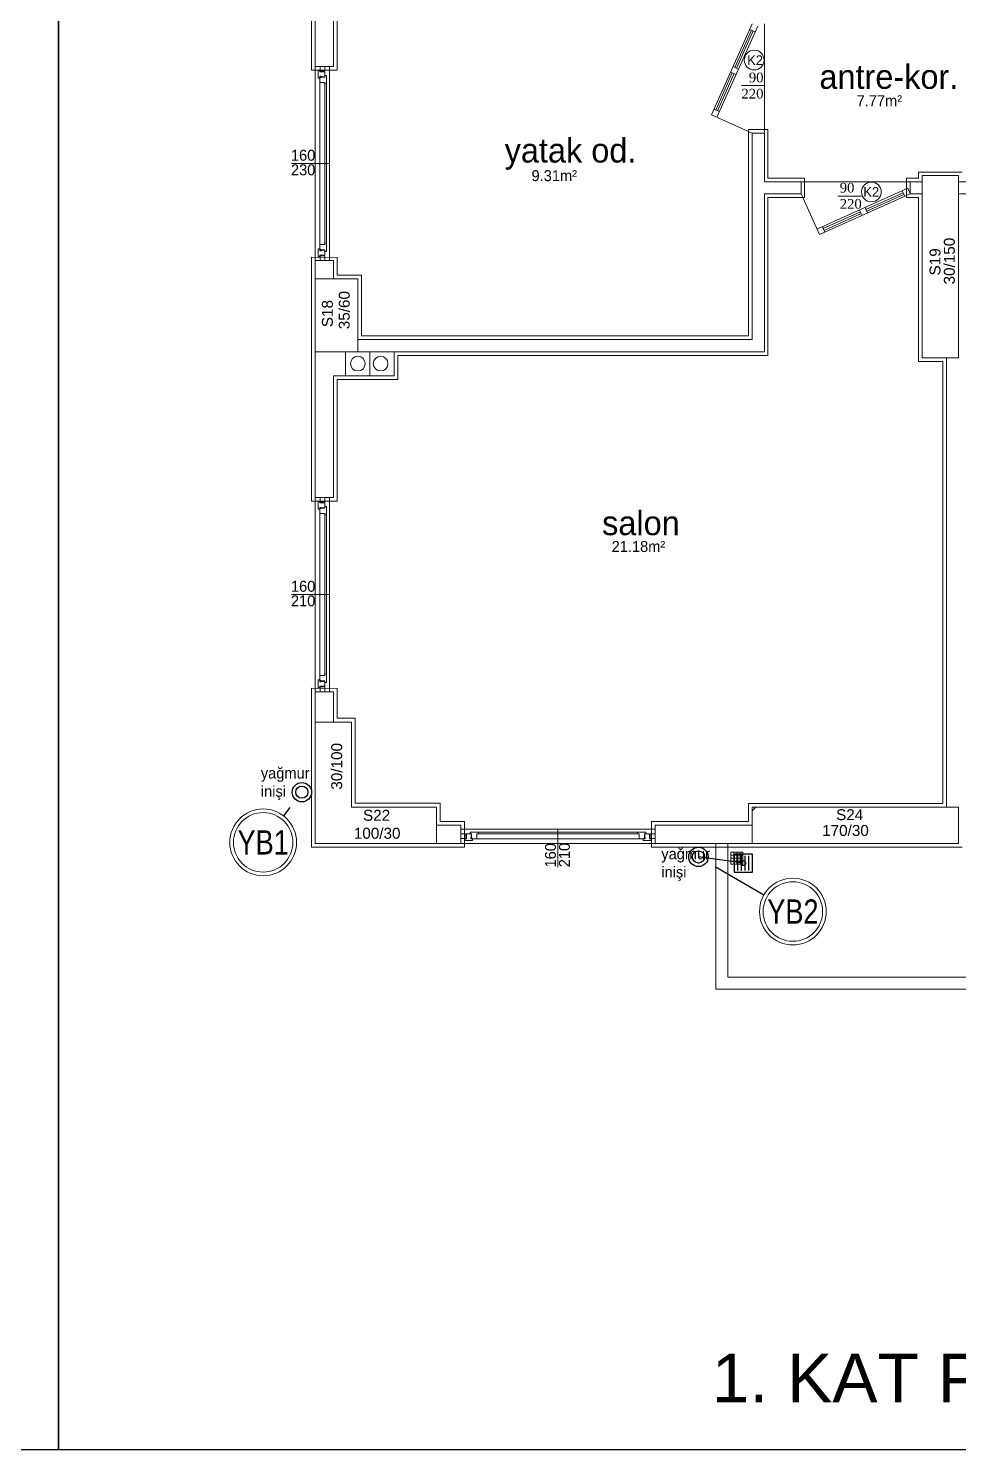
# Model space of a CAD drawing. Header units: centimetres. Extents: x 247352 to 270197, y -444050 to -441150.
# Drawn here: x 254553 to 255319, y -444050 to -442880 of the extents above; entities that cross this region are included whole.
import ezdxf
from ezdxf.enums import TextEntityAlignment as Align

# ---------------------------------------------------------------- set-up
doc = ezdxf.new("R2010")
doc.units = ezdxf.units.CM
for name, color, linetype, lineweight in [('ROTAS-MIMARI', 8, 'Continuous', 13), ('ROTAS-MIMARI-YAZI', 8, 'Continuous', 13), ('ROTAS-SIHHI-YAGMUR-NO', 3, 'Continuous', 18)]:
    doc.layers.add(name, color=color, linetype=linetype, lineweight=lineweight)
for name, color, linetype in [('ROTAS-PAFTA', 144, 'Continuous'), ('ROTAS-PAFTA-YAZI', 7, 'Continuous'), ('ROTAS-SEMBOL-KILAVUZ', 9, 'Continuous'), ('ROTAS-SIHHI-SEMBOL', 5, 'Continuous'), ('ROTAS-SIHHI-YAGMUR', 3, 'Continuous')]:
    doc.layers.add(name, color=color, linetype=linetype)
doc.styles.add('arial_1_18', font='arial.ttf', dxfattribs={"height": 0.2})
doc.styles.add('ROTAS-YAZI', font='arial.ttf')
pattern_1 = [(45, (11656977.4, -21881944.5), (-441.941738, 441.941738), []), (45, (11657419.35, -21881944.5), (-441.941738, 441.941738), [781.25, -156.25, 0, -156.25])]

# ---------------------------------------------------------------- blocks, each defined once
blk = doc.blocks.new('ROTAS-S2-BALKON-SUZGECI')
for p, q in [((-4.5, -6), (-4.5, 6)), ((-1.5, -6), (-1.5, 6)), ((1.5, -6), (1.5, 6)), ((4.5, -6), (4.5, 6))]:
    blk.add_line(p, q)
blk.add_lwpolyline([(-7.5, -7.5), (7.5, -7.5), (7.5, 7.5), (-7.5, 7.5)], close=True)
blk.add_circle((0, 0), 2)
blk = doc.blocks.new('ROTAS-S2-KOLON-YAGMUR')
at = {"color": 3}
for radius in [8, 5]:
    blk.add_circle((0, 0), radius, dxfattribs=at)
blk = doc.blocks.new('ROTAS-S2-KOLON-NO-YAGMUR')
at = {"color": 1}
for radius in [27.5, 24.5]:
    blk.add_circle((0, 0), radius, dxfattribs=at)
at = {"color": 3, "style": 'ROTAS-YAZI', "width": 0.8}
blk.add_attdef('NO', text='', height=20, dxfattribs=at).set_placement((0, 0), align=Align.MIDDLE_CENTER)

msp = doc.modelspace()

# ---------------------------------------------------------------- hatches: boundary and pattern name
at = {"layer": 'ROTAS-MIMARI', "ltscale": 0.03}
h = msp.add_hatch(dxfattribs=at)
h.set_pattern_fill('ANSI35', color=256, scale=50, style=0)
h.set_pattern_definition(pattern_1)
h.paths.add_polyline_path([(255319.4, -443000.8), (255289.4, -443000.8), (255289.4, -443150.8), (255319.4, -443150.8)])
h.paths.add_polyline_path([(255318.8, -443092.8), (255318.8, -443049.6), (255304.8, -443049.6), (255304.8, -443092.8)], flags=24)
h.paths.add_polyline_path([(255307, -443085.3), (255307, -443058.3), (255293, -443058.3), (255293, -443085.3)], flags=24)
h = msp.add_hatch(dxfattribs=at)
h.set_pattern_fill('ANSI35', color=256, scale=50, style=0)
h.set_pattern_definition(pattern_1)
h.paths.add_polyline_path([(254824.4, -443085.8), (254789.4, -443085.8), (254789.4, -443145.8), (254824.4, -443145.8)])
h.paths.add_polyline_path([(254820.3, -443129.7), (254820.3, -443093.5), (254806.3, -443093.5), (254806.3, -443129.7)], flags=24)
h.paths.add_polyline_path([(254806.4, -443127.9), (254806.4, -443100.9), (254792.4, -443100.9), (254792.4, -443127.9)], flags=24)
h = msp.add_hatch(dxfattribs=at)
h.set_pattern_fill('ANSI35', color=256, scale=50, style=0)
h.set_pattern_definition(pattern_1)
h.paths.add_polyline_path([(254819.4, -443450.8), (254789.4, -443450.8), (254789.4, -443550.8), (254889.4, -443550.8), (254889.4, -443520.8), (254819.4, -443520.8)])
h.paths.add_polyline_path([(254814.1, -443508.9), (254814.1, -443465.8), (254800.1, -443465.8), (254800.1, -443508.9)], flags=24)
h.paths.add_polyline_path([(254818.9, -443549.4), (254862, -443549.4), (254862, -443535.4), (254818.9, -443535.4)], flags=24)
h.paths.add_polyline_path([(254826.4, -443534.6), (254853.5, -443534.6), (254853.5, -443520.6), (254826.4, -443520.6)], flags=24)
h = msp.add_hatch(dxfattribs=at)
h.set_pattern_fill('ANSI35', color=256, scale=50, style=0)
h.set_pattern_definition(pattern_1)
h.paths.add_polyline_path([(255319.4, -443520.8), (255149.4, -443520.8), (255149.4, -443550.8), (255319.4, -443550.8)])
h.paths.add_polyline_path([(255204.7, -443547), (255247.8, -443547), (255247.8, -443533.1), (255204.7, -443533.1)], flags=24)
h.paths.add_polyline_path([(255216.2, -443534.1), (255243.2, -443534.1), (255243.2, -443520.1), (255216.2, -443520.1)], flags=9)

# ---------------------------------------------------------------- linework, layer by layer
for p, q in [((254786.4, -442865.8), (254786.4, -442913.8)), ((254789.4, -442910.8), (254789.4, -442865.8)), ((254804.4, -442910.8), (254804.4, -442865.8)), ((254807.4, -442913.8), (254807.4, -442868.8)), ((255149.4, -442875.8), (255115.8, -442950.6)), ((255159.4, -442875.8), (255159.4, -442965.8)), ((255154, -442877.8), (255120.3, -442952.7)), ((255148.8, -442881), (255135.1, -442911.6)), ((255150.3, -442881.6), (255136.5, -442912.2)), ((255147.4, -442880.3), (255151.9, -442882.4)), ((254804.4, -442910.8), (254789.4, -442910.8)), ((254789.4, -443070.8), (254789.4, -442910.8)), ((254793.4, -442914.8), (254793.4, -442910.8)), ((254797.4, -442910.8), (254797.4, -442914.8)), ((254801.2, -443070.8), (254801.2, -442910.8)), ((255133.6, -442910.9), (255138.2, -442913)), ((254786.4, -442913.8), (254807.4, -442913.8)), ((254791.8, -442920.5), (254791.8, -442914.1)), ((254791.8, -442914.1), (254793.2, -442914.1)), ((254791.8, -442920.5), (254793.2, -442920.5)), ((254793.2, -442915.3), (254793.2, -442914.1)), ((254793.2, -442915.3), (254797.4, -442915.3)), ((254793.2, -442920.5), (254793.2, -442919)), ((254793.2, -442919), (254794.2, -442919)), ((254793.2, -442919.6), (254793.7, -442919.6)), ((254793.2, -442919.6), (254793.2, -442924)), ((254797.4, -442914.8), (254793.4, -442914.8)), ((254793.7, -442919.9), (254793.7, -442919.6)), ((254793.7, -442919.9), (254794.2, -442919.9)), ((254794.2, -442919.3), (254794.2, -442919)), ((254794.2, -442919.3), (254797.4, -442919.3)), ((254794.2, -442919.6), (254797.4, -442919.6)), ((254794.2, -442919.9), (254794.2, -442919.6)), ((254797.4, -442919.3), (254797.4, -442915.3)), ((254797.4, -442918.4), (254798.8, -442918.4)), ((254797.4, -442918.4), (254797.4, -442919.6)), ((254798.8, -442925.2), (254798.8, -442918.4)), ((255133, -442916.2), (255119.3, -442946.8)), ((255134.5, -442916.8), (255120.7, -442947.4)), ((255131.6, -442915.5), (255136.1, -442917.5)), ((254793.2, -442924), (254793.2, -443057.6)), ((254793.2, -442924), (254797.4, -442924)), ((254797.4, -442925.2), (254797.4, -442924)), ((254797.4, -442925.2), (254797.4, -443056.4)), ((254797.4, -442925.2), (254798.8, -442925.2)), ((254798.8, -443056.4), (254798.8, -442925.2)), ((255140.6, -442926.5), (255159.4, -442926.5)), ((255122.4, -442948.1), (255117.8, -442946.1)), ((255149.4, -442965.8), (255115.8, -442950.6)), ((255162.4, -442962.8), (255146.4, -442962.8)), ((255146.4, -442962.8), (255146.4, -443132.8)), ((255149.4, -442965.8), (255149.4, -443135.8)), ((255149.4, -442965.8), (255159.4, -442965.8)), ((255159.4, -442965.8), (255159.4, -443005.8)), ((255162.4, -443002.8), (255162.4, -442962.8)), ((254769.8, -442990.8), (254801.2, -442990.8)), ((255192.6, -443002.8), (255162.4, -443002.8)), ((255192.6, -443018.8), (255192.6, -443002.8)), ((255286.4, -443002.8), (255276.6, -443002.8)), ((255276.6, -443002.8), (255276.6, -443018.8)), ((255322.4, -442997.8), (255286.4, -442997.8)), ((255286.4, -442997.8), (255286.4, -443002.8)), ((255189.6, -443005.8), (255159.4, -443005.8)), ((255159.4, -443015.8), (255159.4, -443145.8)), ((255189.6, -443015.8), (255159.4, -443015.8)), ((255189.6, -443015.8), (255189.6, -443005.8)), ((255279.6, -443005.8), (255189.6, -443005.8)), ((255189.6, -443015.8), (255204.7, -443049.4)), ((255277.5, -443011.2), (255202.6, -443044.9)), ((255279.6, -443015.8), (255204.7, -443049.4)), ((255273.7, -443014.9), (255243.1, -443028.6)), ((255274.3, -443016.3), (255243.7, -443030.1)), ((255275, -443017.8), (255273, -443013.3)), ((255279.6, -443015.8), (255277.5, -443011.2)), ((255289.4, -443005.8), (255279.6, -443005.8)), ((255279.6, -443015.8), (255279.6, -443005.8)), ((255289.4, -443015.8), (255279.6, -443015.8)), ((255319.4, -443005.8), (255328.9, -443005.8)), ((255319.4, -443015.8), (255328.9, -443015.8)), ((255162.4, -443148.8), (255162.4, -443018.8)), ((255162.4, -443018.8), (255192.6, -443018.8)), ((255239.2, -443017.6), (255219.9, -443017.6)), ((255239.9, -443033.6), (255237.8, -443029.1)), ((255244.4, -443031.6), (255242.4, -443027)), ((255276.6, -443018.8), (255286.4, -443018.8)), ((255286.4, -443018.8), (255286.4, -443153.8)), ((255238.5, -443030.7), (255207.9, -443044.4)), ((255239.2, -443032.1), (255208.6, -443045.9)), ((255207.2, -443042.8), (255209.3, -443047.4)), ((254791.8, -443061.1), (254791.8, -443067.5)), ((254791.8, -443061.1), (254793.2, -443061.1)), ((254793.2, -443057.6), (254797.4, -443057.6)), ((254793.2, -443062), (254793.2, -443057.6)), ((254793.2, -443061.1), (254793.2, -443062.6)), ((254793.2, -443062), (254793.7, -443062)), ((254793.2, -443062.6), (254794.2, -443062.6)), ((254793.7, -443061.7), (254794.2, -443061.7)), ((254793.7, -443061.7), (254793.7, -443062)), ((254794.2, -443061.7), (254794.2, -443062)), ((254794.2, -443062), (254797.4, -443062)), ((254794.2, -443062.3), (254794.2, -443062.6)), ((254794.2, -443062.3), (254797.4, -443062.3)), ((254797.4, -443056.4), (254797.4, -443057.6)), ((254797.4, -443056.4), (254798.8, -443056.4)), ((254797.4, -443063.2), (254797.4, -443062)), ((254797.4, -443062.3), (254797.4, -443066.3)), ((254797.4, -443063.2), (254798.8, -443063.2)), ((254798.8, -443056.4), (254798.8, -443063.2)), ((254786.4, -443067.8), (254786.4, -443085.8)), ((254807.4, -443068.3), (254786.4, -443067.8)), ((254789.4, -443085.8), (254789.4, -443070.8)), ((254804.4, -443070.8), (254789.4, -443070.8)), ((254791.8, -443067.5), (254793.2, -443067.5)), ((254793.2, -443066.3), (254793.2, -443067.5)), ((254793.2, -443066.3), (254797.4, -443066.3)), ((254793.4, -443066.8), (254793.4, -443070.8)), ((254797.4, -443066.8), (254793.4, -443066.8)), ((254797.4, -443070.8), (254797.4, -443066.8)), ((254804.4, -443085.8), (254804.4, -443070.8)), ((254807.4, -443082.8), (254807.4, -443067.8)), ((254786.4, -443085.8), (254786.4, -443145.8)), ((254827.4, -443082.8), (254807.4, -443082.8)), ((254827.4, -443132.8), (254827.4, -443082.8)), ((255146.4, -443132.8), (254827.4, -443132.8)), ((254786.4, -443145.8), (254786.4, -443268.8)), ((254789.4, -443265.8), (254789.4, -443145.8)), ((254814.4, -443145.8), (254814.4, -443165.8)), ((254824.4, -443135.8), (255149.4, -443135.8)), ((254824.4, -443145.8), (255159.4, -443145.8)), ((254834.4, -443145.8), (254834.4, -443165.8)), ((254854.4, -443145.8), (254854.4, -443165.8)), ((254857.4, -443168.8), (254857.4, -443148.8)), ((254857.4, -443148.8), (255162.4, -443148.8)), ((255286.4, -443153.8), (255306.4, -443153.8)), ((255306.4, -443153.8), (255306.4, -443517.8)), ((255309.4, -443150.8), (255309.4, -443520.8)), ((254804.4, -443265.8), (254804.4, -443165.8)), ((254854.4, -443165.8), (254804.4, -443165.8)), ((254807.4, -443268.8), (254807.4, -443168.8)), ((254807.4, -443168.8), (254857.4, -443168.8)), ((254786.4, -443268.8), (254807.4, -443268.8)), ((254804.4, -443265.8), (254789.4, -443265.8)), ((254789.4, -443425.8), (254789.4, -443265.8)), ((254791.8, -443275.5), (254791.8, -443269.1)), ((254791.8, -443269.1), (254793.2, -443269.1)), ((254793.2, -443270.3), (254793.2, -443269.1)), ((254793.2, -443270.3), (254797.4, -443270.3)), ((254793.2, -443275.5), (254793.2, -443274)), ((254793.2, -443274), (254794.2, -443274)), ((254793.2, -443274.6), (254793.7, -443274.6)), ((254793.2, -443274.6), (254793.2, -443279)), ((254793.4, -443269.8), (254793.4, -443265.8)), ((254797.4, -443269.8), (254793.4, -443269.8)), ((254793.7, -443274.9), (254793.7, -443274.6)), ((254793.7, -443274.9), (254794.2, -443274.9)), ((254794.2, -443274.3), (254794.2, -443274)), ((254794.2, -443274.3), (254797.4, -443274.3)), ((254794.2, -443274.6), (254797.4, -443274.6)), ((254794.2, -443274.9), (254794.2, -443274.6)), ((254797.4, -443265.8), (254797.4, -443269.8)), ((254797.4, -443274.3), (254797.4, -443270.3)), ((254797.4, -443273.4), (254798.8, -443273.4)), ((254797.4, -443273.4), (254797.4, -443274.6)), ((254798.8, -443280.2), (254798.8, -443273.4)), ((254801.2, -443425.8), (254801.2, -443265.8)), ((254791.8, -443275.5), (254793.2, -443275.5)), ((254793.2, -443279), (254793.2, -443412.6)), ((254793.2, -443279), (254797.4, -443279)), ((254797.4, -443280.2), (254797.4, -443279)), ((254797.4, -443280.2), (254797.4, -443411.4)), ((254797.4, -443280.2), (254798.8, -443280.2)), ((254798.8, -443411.4), (254798.8, -443280.2)), ((254769.8, -443345.8), (254801.2, -443345.8)), ((254793.2, -443412.6), (254797.4, -443412.6)), ((254793.2, -443417), (254793.2, -443412.6)), ((254797.4, -443411.4), (254797.4, -443412.6)), ((254797.4, -443411.4), (254798.8, -443411.4)), ((254798.8, -443411.4), (254798.8, -443418.2)), ((254807.4, -443423.3), (254786.4, -443422.8)), ((254786.4, -443422.8), (254786.4, -443450.7)), ((254789.4, -443450.7), (254789.4, -443425.8)), ((254804.4, -443425.8), (254789.4, -443425.8)), ((254791.8, -443416.1), (254791.8, -443422.5)), ((254791.8, -443416.1), (254793.2, -443416.1)), ((254791.8, -443422.5), (254793.2, -443422.5)), ((254793.2, -443416.1), (254793.2, -443417.6)), ((254793.2, -443417), (254793.7, -443417)), ((254793.2, -443417.6), (254794.2, -443417.6)), ((254793.2, -443421.3), (254793.2, -443422.5)), ((254793.2, -443421.3), (254797.4, -443421.3)), ((254793.4, -443421.8), (254793.4, -443425.8)), ((254797.4, -443421.8), (254793.4, -443421.8)), ((254793.7, -443416.7), (254794.2, -443416.7)), ((254793.7, -443416.7), (254793.7, -443417)), ((254794.2, -443416.7), (254794.2, -443417)), ((254794.2, -443417), (254797.4, -443417)), ((254794.2, -443417.3), (254794.2, -443417.6)), ((254794.2, -443417.3), (254797.4, -443417.3)), ((254797.4, -443418.2), (254797.4, -443417)), ((254797.4, -443417.3), (254797.4, -443421.3)), ((254797.4, -443418.2), (254798.8, -443418.2)), ((254797.4, -443425.8), (254797.4, -443421.8)), ((254804.4, -443450.7), (254804.4, -443425.8)), ((254807.4, -443447.7), (254807.4, -443423.3)), ((254822.4, -443447.7), (254807.4, -443447.7)), ((254822.4, -443517.6), (254822.4, -443447.7)), ((254786.4, -443450.7), (254786.4, -443553.8)), ((254892.4, -443517.6), (254822.4, -443517.6)), ((254892.4, -443532.8), (254892.4, -443517.6)), ((255306.4, -443517.8), (255146.4, -443517.8)), ((255146.4, -443517.8), (255146.4, -443532.8)), ((254889.4, -443535.8), (254909.4, -443535.8)), ((254912.4, -443532.8), (254892.4, -443532.8)), ((254909.4, -443535.8), (254909.4, -443550.8)), ((255069.4, -443539), (254909.4, -443539)), ((254909.4, -443539), (254909.4, -443550.8)), ((254909.4, -443542.8), (254913.4, -443542.8)), ((254912.4, -443553.8), (254912.4, -443532.8)), ((254913.4, -443542.8), (254913.4, -443546.8)), ((254913.9, -443547), (254913.9, -443542.8)), ((254917.9, -443542.8), (254913.9, -443542.8)), ((254923.8, -443541.4), (254917, -443541.4)), ((254917, -443542.8), (254917, -443541.4)), ((254917, -443542.8), (254918.2, -443542.8)), ((254917.9, -443546), (254917.9, -443542.8)), ((254918.2, -443546), (254918.2, -443542.8)), ((254923.8, -443542.8), (254922.6, -443542.8)), ((254922.6, -443547), (254922.6, -443542.8)), ((255055, -443541.4), (254923.8, -443541.4)), ((254923.8, -443542.8), (254923.8, -443541.4)), ((254923.8, -443542.8), (255055, -443542.8)), ((254989.4, -443570.4), (254989.4, -443539)), ((255055, -443542.8), (255055, -443541.4)), ((255055, -443541.4), (255061.8, -443541.4)), ((255055, -443542.8), (255056.2, -443542.8)), ((255056.2, -443547), (255056.2, -443542.8)), ((255061.8, -443542.8), (255060.6, -443542.8)), ((255060.6, -443546), (255060.6, -443542.8)), ((255060.9, -443542.8), (255064.9, -443542.8)), ((255060.9, -443546), (255060.9, -443542.8)), ((255061.8, -443542.8), (255061.8, -443541.4)), ((255064.9, -443547), (255064.9, -443542.8)), ((255069.4, -443542.8), (255065.4, -443542.8)), ((255065.4, -443542.8), (255065.4, -443546.8)), ((255146.4, -443532.8), (255066.4, -443532.8)), ((255066.4, -443532.8), (255066.4, -443553.8)), ((255069.4, -443535.8), (255149.4, -443535.8)), ((255069.4, -443535.8), (255069.4, -443550.8)), ((255069.4, -443539), (255069.4, -443550.8)), ((254786.4, -443553.8), (254889.4, -443553.8)), ((254889.4, -443550.8), (254909.4, -443550.8)), ((254889.4, -443553.8), (254912.4, -443553.8)), ((254913.4, -443546.8), (254909.4, -443546.8)), ((255069.4, -443550.8), (254909.4, -443550.8)), ((254913.9, -443547), (254912.7, -443547)), ((254912.7, -443548.4), (254912.7, -443547)), ((254919.1, -443548.4), (254912.7, -443548.4)), ((254917.6, -443547), (254917.6, -443546)), ((254917.9, -443546), (254917.6, -443546)), ((254919.1, -443547), (254917.6, -443547)), ((254918.5, -443546), (254918.2, -443546)), ((254918.2, -443547), (254918.2, -443546.5)), ((254918.5, -443546.5), (254918.2, -443546.5)), ((254918.2, -443547), (254922.6, -443547)), ((254918.5, -443546.5), (254918.5, -443546)), ((254919.1, -443548.4), (254919.1, -443547)), ((254922.6, -443547), (255056.2, -443547)), ((255060.6, -443547), (255056.2, -443547)), ((255059.7, -443548.4), (255059.7, -443547)), ((255059.7, -443547), (255061.2, -443547)), ((255059.7, -443548.4), (255066.1, -443548.4)), ((255060.3, -443546.5), (255060.3, -443546)), ((255060.3, -443546), (255060.6, -443546)), ((255060.3, -443546.5), (255060.6, -443546.5)), ((255060.6, -443547), (255060.6, -443546.5)), ((255060.9, -443546), (255061.2, -443546)), ((255061.2, -443547), (255061.2, -443546)), ((255064.9, -443547), (255066.1, -443547)), ((255065.4, -443546.8), (255069.4, -443546.8)), ((255066.1, -443548.4), (255066.1, -443547)), ((255066.4, -443553.8), (255149.4, -443553.8)), ((255069.4, -443550.8), (255149.4, -443550.8)), ((255119.4, -443550.8), (255119.4, -443670.8)), ((255129.4, -443550.8), (255129.4, -443660.8)), ((255149.4, -443553.8), (255322.4, -443553.8)), ((255141.7, -443557.9), (255131.7, -443557.9)), ((255131.7, -443557.9), (255131.7, -443567.9)), ((255131.7, -443560.4), (255141.7, -443560.4)), ((255131.7, -443562.9), (255141.7, -443562.9)), ((255131.7, -443565.4), (255141.7, -443565.4)), ((255134.2, -443557.9), (255134.2, -443567.9)), ((255136.8, -443557.9), (255136.8, -443567.9)), ((255139.4, -443557.9), (255139.4, -443567.9)), ((255141.7, -443567.9), (255141.7, -443557.9)), ((255131.7, -443567.9), (255141.7, -443567.9)), ((255129.4, -443660.8), (255499.4, -443660.8)), ((255119.4, -443670.8), (255499.4, -443670.8))]:
    msp.add_line(p, q, dxfattribs=at)
for points in [[(255289.4, -443150.8), (255289.4, -443000.8)], [(255289.4, -443000.8), (255319.4, -443000.8)], [(255319.4, -443000.8), (255319.4, -443150.8)], [(254789.4, -443145.8), (254789.4, -443085.8)], [(254789.4, -443085.8), (254824.4, -443085.8)], [(254824.4, -443085.8), (254824.4, -443145.8)], [(254824.4, -443145.8), (254789.4, -443145.8)], [(255319.4, -443150.8), (255289.4, -443150.8)], [(254789.4, -443550.8), (254789.4, -443450.8)], [(254789.4, -443450.8), (254819.4, -443450.8)], [(254819.4, -443450.8), (254819.4, -443520.8)], [(254819.4, -443520.8), (254889.4, -443520.8)], [(254889.4, -443520.8), (254889.4, -443550.8)], [(255149.4, -443550.8), (255149.4, -443520.8)], [(255149.4, -443520.8), (255319.4, -443520.8)], [(255319.4, -443520.8), (255319.4, -443550.8)], [(254889.4, -443550.8), (254789.4, -443550.8)], [(255119.4, -443550.8), (255119.4, -443651.2)], [(255319.4, -443550.8), (255149.4, -443550.8)]]:
    msp.add_lwpolyline(points, dxfattribs=at)
for centre, radius in [((255151, -442905.6), 8.14), ((255247.6, -443014.2), 8.14), ((254824.5, -443155.6), 6.03), ((254843.3, -443155.6), 6.03), ((254778.4, -443508.6), 8), ((254778.4, -443508.6), 5), ((255105.1, -443561.9), 8), ((255105.1, -443561.9), 5)]:
    msp.add_circle(centre, radius, dxfattribs=at)
at = {"layer": 'ROTAS-PAFTA'}
for points in [[(252513, -444050), (254578, -444050), (254578, -441150), (252513, -441150)], [(254578, -444050), (256617, -444050), (256617, -441150), (254578, -441150)]]:
    msp.add_lwpolyline(points, close=True, dxfattribs=at)
at = {"layer": 'ROTAS-SEMBOL-KILAVUZ'}
for p, q in [((254768.5, -443521.3), (254763.3, -443528)), ((255118.9, -443569.9), (255159.1, -443593.2))]:
    msp.add_line(p, q, dxfattribs=at)
at = {"layer": 'ROTAS-SIHHI-YAGMUR'}
msp.add_lwpolyline([(255142, -443567), (255105.1, -443561.9)], dxfattribs=at)

# ---------------------------------------------------------------- block references
at = {"layer": 'ROTAS-SIHHI-SEMBOL'}
for name, p in [('ROTAS-S2-KOLON-YAGMUR', (254778.4, -443508.6)), ('ROTAS-S2-KOLON-YAGMUR', (255105.1, -443561.9)), ('ROTAS-S2-BALKON-SUZGECI', (255142, -443567))]:
    msp.add_blockref(name, p, dxfattribs=at)
at = {"layer": 'ROTAS-SIHHI-YAGMUR-NO'}
for p, values in [((254746.5, -443549.9), {'NO': 'YB1'}), ((255182.9, -443606.9), {'NO': 'YB2'})]:
    msp.add_blockref('ROTAS-S2-KOLON-NO-YAGMUR', p, dxfattribs=at).add_auto_attribs(values)

# ---------------------------------------------------------------- texts
at = {"layer": 'ROTAS-MIMARI-YAZI', "ltscale": 0.03}
for s, p in [('160', (254769.4, -442988.5)), ('230', (254769.4, -443000.5)), ('160', (254769.4, -443343.5)), ('210', (254769.4, -443355.5))]:
    msp.add_text(s, height=9, dxfattribs=at).set_placement(p)
at = {"layer": 'ROTAS-MIMARI-YAZI', "ltscale": 0.03, "style": 'arial_1_18'}
for s, p in [('30/150', (255316.3, -443090.4)), ('S19', (255304.5, -443083)), ('35/60', (254817.8, -443127.3)), ('S18', (254803.9, -443125.6)), ('30/100', (254811.6, -443506.5))]:
    msp.add_text(s, height=9, rotation=90, dxfattribs=at).set_placement(p)
for s, p in [('S22', (254828.8, -443532.1)), ('S24', (255218.5, -443531.6)), ('100/30', (254821.2, -443546.9)), ('170/30', (255207, -443544.6))]:
    msp.add_text(s, height=9, dxfattribs=at).set_placement(p)
at = {"layer": 'ROTAS-MIMARI-YAZI', "ltscale": 0.03}
for s, p in [('160', (254987.7, -443570.6)), ('210', (254999.2, -443570.4))]:
    msp.add_text(s, height=9, rotation=90, dxfattribs=at).set_placement(p)
at = {"layer": 'ROTAS-MIMARI-YAZI', "ltscale": 0.03, "char_height": 8}
for s, insert, width, attachment_point in [('K2', (255158.3, -442909.7), 23.892, 9), ('{\\fTimes New Roman|b0|i0|c162|p18;90\\P220}', (255158.7, -442937.4), 23.511, 9), ('{\\fTimes New Roman|b0|i0|c162|p18;90\\P220}', (255221.5, -443006.7), 23.511, 1), ('K2', (255240.9, -443010.2), 23.892, 1)]:
    msp.add_mtext(s, dxfattribs=dict(at, insert=insert, width=width, attachment_point=attachment_point))
at = {"layer": 'ROTAS-MIMARI-YAZI', "ltscale": 0.03}
for s, width, insert, char_height, attachment_point in [('antre-kor.', 237.649, (255319.2, -442909.3), 20, 3), ('7.77m²', 64.717, (255235.4, -442934.6), 9, 1), ('yatak od.', 237.649, (255054, -442970), 20, 3), ('9.31m²', 64.717, (254967.6, -442996.3), 9, 1), ('salon', 237.649, (255089.7, -443276.9), 20, 3), ('21.18m²', 64.717, (255033.6, -443301.7), 9, 1), ('yağmur\\Pinişi', 115.95, (254744.6, -443515.1), 9, 7), ('yağmur\\Pinişi', 115.95, (255074.5, -443581.6), 9, 7)]:
    msp.add_mtext_dynamic_manual_height_columns(s, width=width, gutter_width=45, heights=[0], dxfattribs=dict(at, insert=insert, char_height=char_height, attachment_point=attachment_point))
at = {"layer": 'ROTAS-PAFTA-YAZI', "style": 'ROTAS-YAZI'}
msp.add_text('1. KAT PLANI.........ÖLÇEK: 1 / 50', height=40, dxfattribs=at).set_placement((255116, -444011))

doc.saveas('drawing.dxf')
